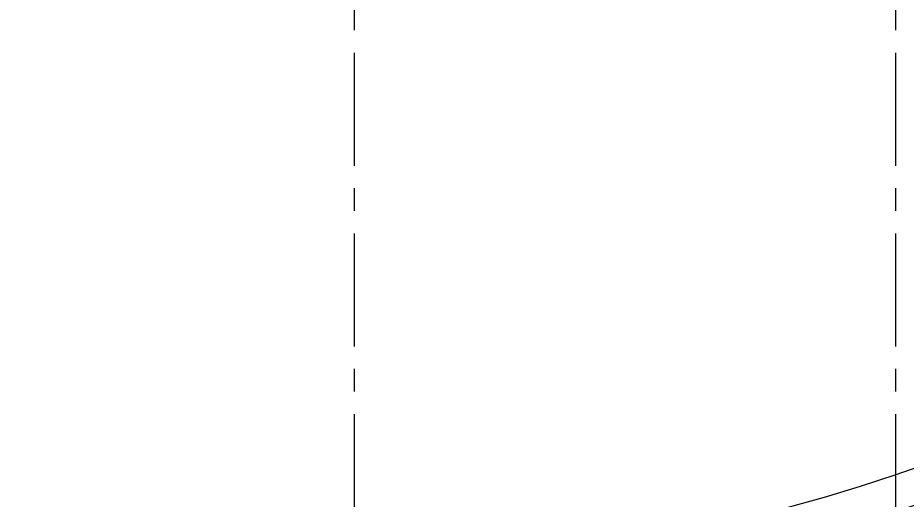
# Model space of a CAD drawing. Header units: millimetres. Extents: x -65527 to 8894748, y -37603 to 223697.
# Drawn here: x -33925 to -29004, y 13447 to 16112 of the extents above; entities that cross this region are included whole.
import ezdxf
from ezdxf import colors
from ezdxf.entities.mleader import LeaderData, LeaderLine
from ezdxf.math import Vec2, Vec3

# ---------------------------------------------------------------- set-up
doc = ezdxf.new("R2010")
doc.units = ezdxf.units.MM
doc.header["$LTSCALE"] = 10
doc.linetypes.add('CENTER', pattern=[2, 1.25, -0.25, 0.25, -0.25])
doc.layers.add('_0', color=250, linetype='Continuous', lineweight=9)
doc.layers.add('АР_Оси', color=142, linetype='Continuous', lineweight=9)
doc.layers.add('Архитектура', color=251, linetype='Continuous')
doc.styles.add('ISOCPEUR', font='isocpeur.ttf', dxfattribs={"width": 0.7})

# ---------------------------------------------------------------- blocks, each defined once
blk = doc.blocks.new('_DOTSMALL')
at = {"color": 0, "linetype": 'ByBlock', "const_width": 0.5}
blk.add_lwpolyline([(-0.0625, 0, 1), (0.0625, 0, 1)], format="xyb", close=True, dxfattribs=at)

msp = doc.modelspace()

# ---------------------------------------------------------------- linework, layer by layer
at = {"layer": '_0', "ltscale": 100}
msp.add_arc((-31934.9, 22033.4), 8924.1, 271.10883, 356.40396, dxfattribs=at)
at = {"layer": '_0', "lineweight": 18, "ltscale": 100}
for centre, radius, start, end in [((-31966.2, 22069.9), 9162, 273.4232, 355.82684), ((-31967.3, 22060.8), 9805.3, 273.20472, 356.15491)]:
    msp.add_arc(centre, radius, start, end, dxfattribs=at)
at = {"layer": 'АР_Оси', "linetype": 'CENTER', "ltscale": 50}
for p, q in [((-32063.4, 40918), (-32060.8, -14764.3)), ((-29063.4, 40918), (-29063.4, -14814.3))]:
    msp.add_line(p, q, dxfattribs=at)

# ---------------------------------------------------------------- leaders
at = {"layer": 'Архитектура', "lineweight": 25, "transparency": 33554684}
ml = msp.add_multileader_mtext('Standard', dxfattribs=at)
ml.set_content('+8,400', color=256, style='ISOCPEUR')
ml.set_leader_properties(color=256, linetype='Continuous', lineweight=-1)
ml.set_arrow_properties(name='DOTSMALL')
ml.build(insert=Vec2(0, 0))
ml.multileader.update_dxf_attribs({"has_text_frame": 1, "text_left_attachment_type": 4, "text_right_attachment_type": 4, "dogleg_length": 100, "arrow_head_size": 180})
ctx = ml.context
ctx.base_point, ctx.char_height, ctx.arrow_head_size, ctx.landing_gap_size, ctx.plane_origin = Vec3(-38957.8, 116848.7), 250, 180, 50, Vec3(-38730.6, 116641.5)
ctx.left_attachment, ctx.right_attachment = 4, 4
notes = []
notes.append((ctx, [(0, (0, 0, 0), (0, 0), (1, 0), 1, [])]))
ctx.mtext.insert, ctx.mtext.width, ctx.mtext.line_spacing_style, ctx.mtext.flow_direction = Vec3(-38907.8, 117182), 852.697, 2, 5
ml = msp.add_multileader_mtext('Standard', dxfattribs=at)
ml.set_content('+8,400', color=256, style='ISOCPEUR')
ml.set_leader_properties(color=256, linetype='Continuous', lineweight=-1)
ml.set_arrow_properties(name='DOTSMALL')
ml.build(insert=Vec2(0, 0))
ml.multileader.update_dxf_attribs({"has_text_frame": 1, "text_left_attachment_type": 4, "text_right_attachment_type": 4, "dogleg_length": 100, "arrow_head_size": 180})
ctx = ml.context
ctx.base_point, ctx.char_height, ctx.arrow_head_size, ctx.landing_gap_size, ctx.plane_origin = Vec3(-48794, 106975.3), 250, 180, 50, Vec3(-48566.8, 106768.1)
ctx.left_attachment, ctx.right_attachment = 4, 4
notes.append((ctx, [(0, (0, 0, 0), (0, 0), (1, 0), 1, [])]))
ctx.mtext.insert, ctx.mtext.width, ctx.mtext.line_spacing_style, ctx.mtext.flow_direction = Vec3(-48744, 107308.6), 852.697, 2, 5
ml = msp.add_multileader_mtext('Standard', dxfattribs=at)
ml.set_content('+8,400', color=256, style='ISOCPEUR')
ml.set_leader_properties(color=256, linetype='Continuous', lineweight=-1)
ml.set_arrow_properties(name='DOTSMALL')
ml.build(insert=Vec2(0, 0))
ml.multileader.update_dxf_attribs({"has_text_frame": 1, "text_left_attachment_type": 4, "text_right_attachment_type": 4, "dogleg_length": 100, "arrow_head_size": 180})
ctx = ml.context
ctx.base_point, ctx.char_height, ctx.arrow_head_size, ctx.landing_gap_size, ctx.plane_origin = Vec3(-33940.2, 92557.4), 250, 180, 50, Vec3(-33712.9, 92350.2)
ctx.left_attachment, ctx.right_attachment = 4, 4
notes.append((ctx, [(0, (0, 0, 0), (0, 0), (1, 0), 1, [])]))
ctx.mtext.insert, ctx.mtext.width, ctx.mtext.line_spacing_style, ctx.mtext.flow_direction = Vec3(-33890.2, 92890.7), 852.697, 2, 5
for ctx, leaders in notes:
    for number, flags, end, landing, length, lines in leaders:
        leader = LeaderData()
        leader.index, (leader.has_last_leader_line, leader.has_dogleg_vector, leader.attachment_direction) = number, flags
        leader.last_leader_point, leader.dogleg_vector, leader.dogleg_length = Vec3(end), Vec3(landing), length
        for number, points, colour, breaks in lines:
            line = LeaderLine()
            line.index, line.vertices, line.color, line.breaks = number, Vec3.list(points), colors.encode_raw_color(colour), breaks
            leader.lines.append(line)
        ctx.leaders.append(leader)

doc.saveas('drawing.dxf')
